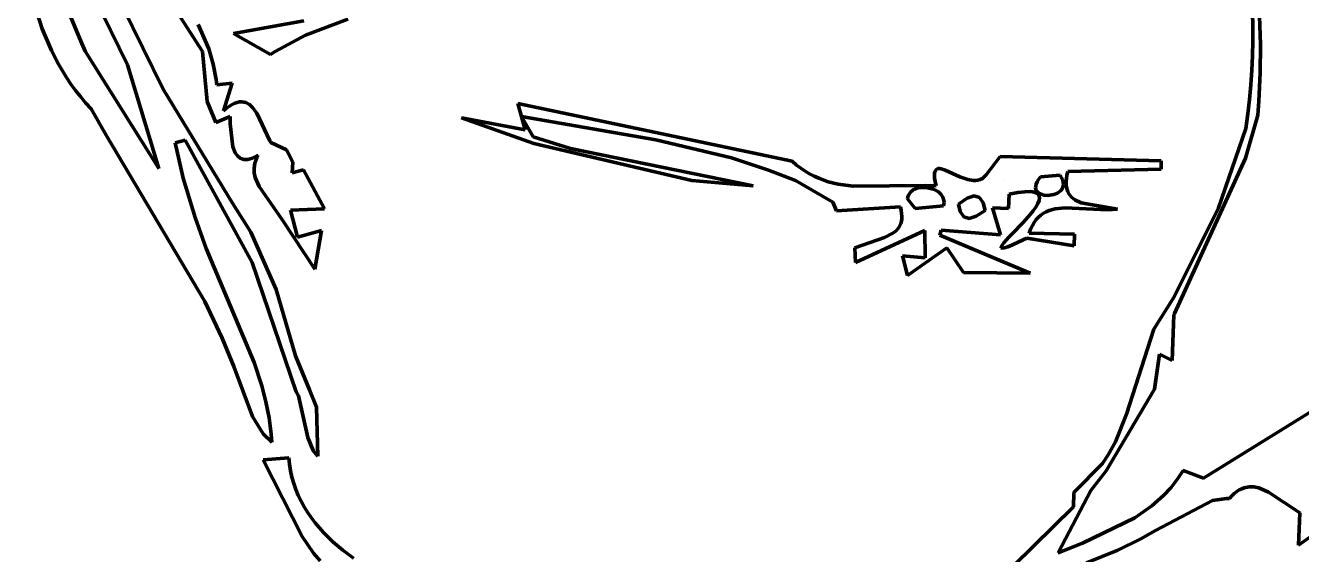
# Model space of a CAD drawing. Header units: millimetres. Extents: x 0 to 11, y 0 to 14.1.
# Drawn here: x 4.462 to 5.872, y 8.652 to 9.237 of the extents above; entities that cross this region are included whole.
import ezdxf

# ---------------------------------------------------------------- set-up
doc = ezdxf.new("R2010")
doc.units = ezdxf.units.MM
doc.layers.add('color#010101ff', color=7, linetype='CONTINUOUS', lineweight=100)
doc.layers.add('color#fefefeff', color=7, linetype='CONTINUOUS', lineweight=100)

msp = doc.modelspace()

# ---------------------------------------------------------------- linework, layer by layer
at = {"layer": 'color#010101ff'}
for p, q in [((4.4804, 9.233), (4.4618, 9.291)), ((4.5745, 9.1932), (4.5374, 9.2693)), ((4.6576, 9.208), (4.6138, 9.276)), ((4.5091, 9.2528), (4.5228, 9.2194)), ((4.5691, 9.2577), (4.614, 9.1663)), ((5.8181, 9.2354), (5.8178, 9.2514)), ((4.6528, 9.2378), (4.6644, 9.2108)), ((4.6918, 9.2278), (4.7695, 9.2419)), ((4.8181, 9.2436), (4.7712, 9.2259)), ((5.8257, 9.2469), (5.8266, 9.2157)), ((4.4905, 9.2092), (4.4804, 9.233)), ((4.7325, 9.2047), (4.6918, 9.2278)), ((4.7712, 9.2259), (4.7378, 9.2081)), ((5.8181, 9.2193), (5.8181, 9.2354)), ((4.4983, 9.1939), (4.4905, 9.2092)), ((4.5228, 9.2194), (4.5278, 9.2084)), ((4.5278, 9.2084), (4.6093, 9.0785)), ((4.6644, 9.2108), (4.6693, 9.194)), ((5.8177, 9.2032), (5.8181, 9.2193)), ((5.8266, 9.2157), (5.8264, 9.1844)), ((4.6627, 9.1528), (4.6576, 9.208)), ((4.7378, 9.2081), (4.7325, 9.2047)), ((5.817, 9.1871), (5.8177, 9.2032)), ((4.5071, 9.1791), (4.4983, 9.1939)), ((4.6093, 9.0785), (4.5745, 9.1932)), ((4.6693, 9.194), (4.6725, 9.1768)), ((5.8159, 9.171), (5.817, 9.1871)), ((5.8264, 9.1844), (5.8249, 9.1531)), ((4.5119, 9.1719), (4.5071, 9.1791)), ((4.5171, 9.1648), (4.5119, 9.1719)), ((4.614, 9.1663), (4.6905, 9.0404)), ((4.6725, 9.1768), (4.6731, 9.1709)), ((4.6731, 9.1709), (4.6902, 9.1728)), ((4.6902, 9.1728), (4.6806, 9.1424)), ((5.8145, 9.155), (5.8159, 9.171)), ((4.5225, 9.158), (4.5171, 9.1648)), ((4.5283, 9.1513), (4.5225, 9.158)), ((4.672, 9.1296), (4.6627, 9.1528)), ((4.6959, 9.1516), (4.6984, 9.1521)), ((4.6984, 9.1521), (4.7009, 9.1522)), ((4.7009, 9.1522), (4.7032, 9.1519)), ((5.8127, 9.1389), (5.8145, 9.155)), ((5.8249, 9.1531), (5.8237, 9.1375)), ((4.5344, 9.1447), (4.5283, 9.1513)), ((4.551, 9.1154), (4.5344, 9.1447)), ((4.6806, 9.1424), (4.684, 9.1452)), ((4.684, 9.1452), (4.6872, 9.1475)), ((4.6872, 9.1475), (4.6903, 9.1493)), ((4.6903, 9.1493), (4.6931, 9.1507)), ((4.6931, 9.1507), (4.6959, 9.1516)), ((4.7032, 9.1519), (4.7053, 9.1514)), ((4.7053, 9.1514), (4.7093, 9.1492)), ((4.7093, 9.1492), (4.7128, 9.1461)), ((4.7128, 9.1461), (4.7175, 9.1398)), ((4.7175, 9.1398), (4.7318, 9.1093)), ((5.0059, 9.1503), (5.3092, 9.0865)), ((5.0141, 9.1213), (5.0059, 9.1503)), ((5.8105, 9.1228), (5.8127, 9.1389)), ((4.688, 9.136), (4.672, 9.1296)), ((4.688, 9.1343), (4.688, 9.136)), ((4.6881, 9.128), (4.688, 9.1343)), ((4.6911, 9.1025), (4.6881, 9.128)), ((5.0236, 9.1061), (4.9438, 9.1347)), ((4.9438, 9.1347), (5.0141, 9.1213)), ((5.1583, 9.1104), (5.0099, 9.1362)), ((5.0099, 9.1362), (5.023, 9.1135)), ((5.8237, 9.1375), (5.8103, 9.0901)), ((4.6599, 8.9315), (4.551, 9.1154)), ((4.6382, 9.1099), (4.6273, 9.107)), ((4.7123, 8.9746), (4.6382, 9.1099)), ((5.023, 9.1135), (5.064, 9.1005)), ((5.2419, 9.0902), (5.1583, 9.1104)), ((5.7802, 9.035), (5.8105, 9.1228)), ((4.6273, 9.107), (4.6362, 9.0678)), ((4.6937, 9.0959), (4.6911, 9.1025)), ((4.6962, 9.0924), (4.6937, 9.0959)), ((4.7318, 9.1093), (4.733, 9.1072)), ((4.733, 9.1072), (4.7502, 9.0993)), ((4.7502, 9.0993), (4.7573, 9.0855)), ((5.1981, 9.0652), (5.0236, 9.1061)), ((5.064, 9.1005), (5.2662, 9.0594)), ((4.6992, 9.0899), (4.6962, 9.0924)), ((4.701, 9.0891), (4.6992, 9.0899)), ((4.703, 9.0885), (4.701, 9.0891)), ((4.7051, 9.0884), (4.703, 9.0885)), ((4.7075, 9.0885), (4.7051, 9.0884)), ((4.71, 9.0891), (4.7075, 9.0885)), ((4.7128, 9.0901), (4.71, 9.0891)), ((4.7158, 9.0915), (4.7128, 9.0901)), ((4.7145, 9.0791), (4.7154, 9.0846)), ((4.7154, 9.0846), (4.7163, 9.0875)), ((4.7191, 9.0933), (4.7158, 9.0915)), ((4.7163, 9.0875), (4.7175, 9.0904)), ((4.7175, 9.0904), (4.7191, 9.0933)), ((4.7573, 9.0855), (4.7565, 9.0738)), ((5.2828, 9.0769), (5.2419, 9.0902)), ((5.3092, 9.0865), (5.3139, 9.0824)), ((5.3139, 9.0824), (5.3186, 9.0788)), ((5.5234, 9.0717), (5.539, 9.0917)), ((5.539, 9.0917), (5.7169, 9.0872)), ((5.7169, 9.0872), (5.7171, 9.078)), ((5.8103, 9.0901), (5.7318, 8.9184)), ((4.6362, 9.0678), (4.6494, 9.0244)), ((4.7146, 9.0737), (4.7145, 9.0791)), ((4.7157, 9.0686), (4.7146, 9.0737)), ((4.7199, 9.0586), (4.7157, 9.0686)), ((4.7565, 9.0738), (4.769, 9.0772)), ((4.769, 9.0772), (4.7921, 9.0339)), ((5.3129, 9.0652), (5.2828, 9.0769)), ((5.3186, 9.0788), (5.3235, 9.0755)), ((5.3235, 9.0755), (5.3284, 9.0725)), ((5.3284, 9.0725), (5.3335, 9.0699)), ((5.3335, 9.0699), (5.3386, 9.0677)), ((5.3386, 9.0677), (5.3491, 9.064)), ((5.4663, 9.0711), (5.4664, 9.0736)), ((5.4665, 9.0679), (5.4663, 9.0711)), ((5.4664, 9.0736), (5.467, 9.0756)), ((5.4671, 9.0641), (5.4665, 9.0679)), ((5.467, 9.0756), (5.4678, 9.077)), ((5.4678, 9.077), (5.4689, 9.0779)), ((5.4689, 9.0779), (5.4703, 9.0784)), ((5.4703, 9.0784), (5.472, 9.0784)), ((5.472, 9.0784), (5.4739, 9.0782)), ((5.4739, 9.0782), (5.4782, 9.0768)), ((5.4782, 9.0768), (5.4945, 9.0694)), ((5.4945, 9.0694), (5.5034, 9.0663)), ((5.5169, 9.0663), (5.5193, 9.0676)), ((5.5193, 9.0676), (5.5215, 9.0693)), ((5.5215, 9.0693), (5.5234, 9.0717)), ((5.5835, 9.0692), (5.5814, 9.0663)), ((5.6052, 9.0712), (5.5835, 9.0692)), ((5.6069, 9.0683), (5.6052, 9.0712)), ((5.6081, 9.0657), (5.6069, 9.0683)), ((5.6122, 9.0675), (5.612, 9.064)), ((5.6128, 9.0713), (5.6122, 9.0675)), ((5.6137, 9.0754), (5.6128, 9.0713)), ((5.7171, 9.078), (5.6137, 9.0754)), ((4.746, 9.0213), (4.7199, 9.0586)), ((5.2662, 9.0594), (5.1981, 9.0652)), ((5.3539, 9.0412), (5.3129, 9.0652)), ((5.3491, 9.064), (5.3599, 9.0614)), ((5.3599, 9.0614), (5.3765, 9.0591)), ((5.3765, 9.0591), (5.4568, 9.0598)), ((5.4429, 9.0548), (5.44, 9.0523)), ((5.4484, 9.0571), (5.4429, 9.0548)), ((5.4568, 9.0577), (5.4484, 9.0571)), ((5.4568, 9.0598), (5.4681, 9.0595)), ((5.4653, 9.0558), (5.4568, 9.0577)), ((5.4707, 9.0528), (5.4653, 9.0558)), ((5.4681, 9.0595), (5.4671, 9.0641)), ((5.5034, 9.0663), (5.5091, 9.0652)), ((5.5091, 9.0652), (5.5118, 9.0652)), ((5.5118, 9.0652), (5.5144, 9.0655)), ((5.5144, 9.0655), (5.5169, 9.0663)), ((5.5436, 9.0657), (5.5436, 9.0657)), ((5.5783, 9.0591), (5.5782, 9.0571)), ((5.5782, 9.0571), (5.5786, 9.0553)), ((5.5788, 9.0613), (5.5783, 9.0591)), ((5.5786, 9.0553), (5.5794, 9.0538)), ((5.5798, 9.0637), (5.5788, 9.0613)), ((5.5794, 9.0538), (5.5805, 9.0524)), ((5.5814, 9.0663), (5.5798, 9.0637)), ((5.6024, 9.0513), (5.6057, 9.0538)), ((5.6057, 9.0538), (5.607, 9.0553)), ((5.607, 9.0553), (5.608, 9.057)), ((5.608, 9.057), (5.6087, 9.0589)), ((5.6087, 9.0632), (5.6081, 9.0657)), ((5.6089, 9.0609), (5.6087, 9.0632)), ((5.6087, 9.0589), (5.6089, 9.0609)), ((5.612, 9.064), (5.612, 9.0608)), ((5.612, 9.0608), (5.6124, 9.0578)), ((5.6124, 9.0578), (5.613, 9.0552)), ((5.613, 9.0552), (5.6139, 9.0527)), ((4.6905, 9.0404), (4.7108, 9.0083)), ((5.3583, 9.0317), (5.3539, 9.0412)), ((5.4371, 9.0471), (5.4366, 9.045)), ((5.4366, 9.045), (5.4449, 9.0344)), ((5.4378, 9.0491), (5.4371, 9.0471)), ((5.44, 9.0523), (5.4378, 9.0491)), ((5.4736, 9.0502), (5.4707, 9.0528)), ((5.4757, 9.047), (5.4736, 9.0502)), ((5.4769, 9.0433), (5.4757, 9.047)), ((5.4763, 9.0371), (5.4768, 9.0393)), ((5.4768, 9.0393), (5.477, 9.0414)), ((5.477, 9.0414), (5.4769, 9.0433)), ((5.5026, 9.0458), (5.493, 9.0391)), ((5.5104, 9.0482), (5.5026, 9.0458)), ((5.5163, 9.0465), (5.5104, 9.0482)), ((5.5204, 9.0405), (5.5163, 9.0465)), ((5.5223, 9.0323), (5.5204, 9.0405)), ((5.5488, 9.0501), (5.5481, 9.0342)), ((5.5585, 9.052), (5.5488, 9.0501)), ((5.5664, 9.0529), (5.5585, 9.052)), ((5.5726, 9.053), (5.5664, 9.0529)), ((5.5771, 9.0523), (5.5726, 9.053)), ((5.5802, 9.0509), (5.5771, 9.0523)), ((5.5783, 9.0359), (5.5805, 9.0397)), ((5.5819, 9.0489), (5.5802, 9.0509)), ((5.5805, 9.0524), (5.5818, 9.0513)), ((5.5805, 9.0397), (5.582, 9.0432)), ((5.5818, 9.0513), (5.5835, 9.0504)), ((5.5825, 9.0463), (5.5819, 9.0489)), ((5.582, 9.0432), (5.5825, 9.0463)), ((5.5835, 9.0504), (5.5873, 9.0492)), ((5.5873, 9.0492), (5.5916, 9.0488)), ((5.5916, 9.0488), (5.5983, 9.0497)), ((5.5983, 9.0497), (5.6024, 9.0513)), ((5.6139, 9.0527), (5.615, 9.0506)), ((5.615, 9.0506), (5.6179, 9.0469)), ((5.6179, 9.0469), (5.6216, 9.0439)), ((5.6216, 9.0439), (5.6285, 9.0407)), ((5.6285, 9.0407), (5.6686, 9.0335)), ((4.7921, 9.0339), (4.7547, 9.0324)), ((4.7547, 9.0324), (4.7626, 9.0027)), ((5.4287, 9.0361), (5.3583, 9.0317)), ((5.4296, 9.0324), (5.4287, 9.0361)), ((5.4301, 9.0289), (5.4296, 9.0324)), ((5.4303, 9.0258), (5.4301, 9.0289)), ((5.4302, 9.0229), (5.4303, 9.0258)), ((5.4449, 9.0344), (5.4763, 9.0371)), ((5.493, 9.0391), (5.4949, 9.031)), ((5.4949, 9.031), (5.4989, 9.025)), ((5.5048, 9.0233), (5.5126, 9.0257)), ((5.5126, 9.0257), (5.5223, 9.0323)), ((5.5481, 9.0342), (5.5306, 9.0352)), ((5.5306, 9.0352), (5.5393, 9.0053)), ((5.5643, 9.0189), (5.5721, 9.0276)), ((5.5721, 9.0276), (5.5755, 9.0319)), ((5.5755, 9.0319), (5.5783, 9.0359)), ((5.5841, 9.0271), (5.5814, 9.0248)), ((5.5869, 9.0291), (5.5841, 9.0271)), ((5.5899, 9.0307), (5.5869, 9.0291)), ((5.5931, 9.0321), (5.5899, 9.0307)), ((5.5998, 9.034), (5.5931, 9.0321)), ((5.6108, 9.0352), (5.5998, 9.034)), ((5.6578, 9.0327), (5.6108, 9.0352)), ((5.6686, 9.0335), (5.6578, 9.0327)), ((5.7312, 8.9368), (5.7802, 9.035)), ((4.6494, 9.0244), (4.6614, 8.9902)), ((4.7816, 8.9674), (4.746, 9.0213)), ((5.424, 9.0098), (5.427, 9.0134)), ((5.427, 9.0134), (5.4291, 9.0177)), ((5.4291, 9.0177), (5.4298, 9.0202)), ((5.4298, 9.0202), (5.4302, 9.0229)), ((5.4989, 9.025), (5.5048, 9.0233)), ((5.5523, 9.0064), (5.5643, 9.0189)), ((5.5727, 9.0116), (5.5712, 9.0072)), ((5.5746, 9.0155), (5.5727, 9.0116)), ((5.5766, 9.019), (5.5746, 9.0155)), ((5.5789, 9.0221), (5.5766, 9.019)), ((5.5814, 9.0248), (5.5789, 9.0221)), ((4.7108, 9.0083), (4.7389, 8.9446)), ((4.7626, 9.0027), (4.7891, 9.0099)), ((4.7891, 9.0099), (4.7816, 8.9674)), ((5.3784, 8.9908), (5.4111, 9.0023)), ((5.4558, 9.0099), (5.3791, 8.9745)), ((5.4111, 9.0023), (5.4203, 9.0069)), ((5.4203, 9.0069), (5.424, 9.0098)), ((5.4562, 8.9798), (5.4558, 9.0099)), ((5.4739, 9.0104), (5.4724, 9.0048)), ((5.4724, 9.0048), (5.5353, 8.9783)), ((5.5393, 9.0053), (5.4739, 9.0104)), ((5.543, 8.9964), (5.5455, 8.9993)), ((5.5455, 8.9993), (5.5487, 9.0027)), ((5.5487, 9.0027), (5.5523, 9.0064)), ((5.5596, 8.9973), (5.5526, 8.9941)), ((5.5683, 9.0016), (5.5596, 8.9973)), ((5.6207, 8.9931), (5.5683, 9.0016)), ((5.5712, 9.0072), (5.621, 9.006)), ((5.621, 9.006), (5.6207, 8.9931)), ((4.6614, 8.9902), (4.7146, 8.8639)), ((5.3791, 8.9745), (5.3784, 8.9908)), ((5.4801, 8.9908), (5.4365, 8.9603)), ((5.4983, 8.9634), (5.4801, 8.9908)), ((5.5401, 8.9921), (5.5411, 8.9939)), ((5.5401, 8.9909), (5.5401, 8.9921)), ((5.5412, 8.9904), (5.5401, 8.9909)), ((5.5411, 8.9939), (5.543, 8.9964)), ((5.5436, 8.9907), (5.5412, 8.9904)), ((5.5473, 8.9919), (5.5436, 8.9907)), ((5.5526, 8.9941), (5.5473, 8.9919)), ((4.7609, 8.8317), (4.7123, 8.9746)), ((5.4365, 8.9603), (5.431, 8.9819)), ((5.431, 8.9819), (5.4562, 8.9798)), ((5.5353, 8.9783), (5.572, 8.9628)), ((5.572, 8.9628), (5.4983, 8.9634)), ((4.7389, 8.9446), (4.7601, 8.8715)), ((4.6792, 8.891), (4.6599, 8.9315)), ((5.709, 8.9009), (5.7312, 8.9368)), ((5.7308, 8.9167), (5.7291, 8.8663)), ((5.7318, 8.9184), (5.7308, 8.9167)), ((5.6786, 8.807), (5.709, 8.9009)), ((4.6919, 8.8596), (4.6792, 8.891)), ((4.7601, 8.8715), (4.7758, 8.8339)), ((5.7151, 8.8731), (5.7094, 8.8347)), ((5.7291, 8.8663), (5.7151, 8.8731)), ((4.7127, 8.8043), (4.6919, 8.8596)), ((4.7146, 8.8639), (4.723, 8.8382)), ((4.723, 8.8382), (4.7276, 8.8207)), ((4.7637, 8.8271), (4.7609, 8.8317)), ((4.7758, 8.8339), (4.7834, 8.8148)), ((5.7094, 8.8347), (5.6563, 8.7443)), ((4.7276, 8.8207), (4.7311, 8.803)), ((4.774, 8.781), (4.7637, 8.8271)), ((4.7834, 8.8148), (4.7848, 8.7604)), ((5.7636, 8.7361), (5.8952, 8.8176)), ((4.7246, 8.7851), (4.7127, 8.8043)), ((4.7311, 8.803), (4.7324, 8.794)), ((5.6664, 8.7765), (5.6786, 8.807)), ((4.7324, 8.794), (4.7334, 8.785)), ((4.7341, 8.7759), (4.7246, 8.7851)), ((4.7334, 8.785), (4.7341, 8.7759)), ((4.7799, 8.7667), (4.774, 8.781)), ((5.6584, 8.7619), (5.6664, 8.7765)), ((4.7245, 8.7566), (4.7527, 8.7588)), ((4.7527, 8.7588), (4.7535, 8.7515)), ((4.7848, 8.7604), (4.7799, 8.7667)), ((5.6522, 8.7524), (5.6584, 8.7619)), ((4.7676, 8.6715), (4.7245, 8.7566)), ((4.7535, 8.7515), (4.7547, 8.7443)), ((4.7547, 8.7443), (4.7563, 8.7372)), ((5.6205, 8.7205), (5.6522, 8.7524)), ((5.6563, 8.7443), (5.6392, 8.7227)), ((5.7347, 8.7347), (5.7412, 8.7448)), ((5.7412, 8.7448), (5.7636, 8.7361)), ((4.7563, 8.7372), (4.7582, 8.7304)), ((4.7582, 8.7304), (4.7606, 8.7236)), ((5.7275, 8.7255), (5.7347, 8.7347)), ((4.7606, 8.7236), (4.7633, 8.7171)), ((4.7633, 8.7171), (4.7664, 8.7107)), ((5.6199, 8.7044), (5.6205, 8.7205)), ((5.6392, 8.7227), (5.6313, 8.7077)), ((5.7067, 8.7055), (5.7196, 8.717)), ((5.7196, 8.717), (5.7275, 8.7255)), ((5.7951, 8.7168), (5.7923, 8.7138)), ((5.7978, 8.7193), (5.7951, 8.7168)), ((5.8005, 8.7214), (5.7978, 8.7193)), ((5.8033, 8.7232), (5.8005, 8.7214)), ((5.806, 8.7245), (5.8033, 8.7232)), ((5.8087, 8.7256), (5.806, 8.7245)), ((5.8141, 8.7266), (5.8087, 8.7256)), ((5.8195, 8.7265), (5.8141, 8.7266)), ((5.8248, 8.7254), (5.8195, 8.7265)), ((5.8355, 8.7208), (5.8248, 8.7254)), ((5.8701, 8.698), (5.8355, 8.7208)), ((4.7664, 8.7107), (4.7698, 8.7045)), ((4.7698, 8.7045), (4.7735, 8.6984)), ((5.5538, 8.6392), (5.6199, 8.7044)), ((5.6313, 8.7077), (5.603, 8.6536)), ((5.6878, 8.6923), (5.7067, 8.7055)), ((5.7737, 8.7116), (5.7107, 8.6784)), ((5.7891, 8.7138), (5.7737, 8.7116)), ((5.7923, 8.7138), (5.7891, 8.7138)), ((5.9316, 8.7069), (5.8686, 8.6621)), ((4.7735, 8.6984), (4.7775, 8.6926)), ((4.7775, 8.6926), (4.7818, 8.6869)), ((4.7818, 8.6869), (4.7912, 8.676)), ((5.63, 8.6642), (5.6878, 8.6923)), ((5.8686, 8.6621), (5.8701, 8.698)), ((4.7912, 8.676), (4.8015, 8.6659)), ((5.7107, 8.6784), (5.6943, 8.6691)), ((4.7802, 8.6532), (4.7676, 8.6715)), ((4.8015, 8.6659), (4.8126, 8.6565)), ((5.603, 8.6536), (5.63, 8.6642)), ((5.6943, 8.6691), (5.6691, 8.6567)), ((4.7874, 8.6448), (4.7802, 8.6532)), ((4.8126, 8.6565), (4.8244, 8.6479)), ((5.6691, 8.6567), (5.6345, 8.6426))]:
    msp.add_line(p, q, dxfattribs=at)
at = {"layer": 'color#fefefeff'}
for p, q in [((4.4618, 9.291), (4.4804, 9.233)), ((4.5374, 9.2693), (4.5745, 9.1932)), ((4.6138, 9.276), (4.6576, 9.208)), ((4.5228, 9.2194), (4.5091, 9.2528)), ((4.614, 9.1663), (4.5691, 9.2577)), ((5.8178, 9.2514), (5.8181, 9.2354)), ((4.6644, 9.2108), (4.6528, 9.2378)), ((4.7695, 9.2419), (4.6918, 9.2278)), ((4.7712, 9.2259), (4.8181, 9.2436)), ((5.8266, 9.2157), (5.8257, 9.2469)), ((4.4804, 9.233), (4.4905, 9.2092)), ((4.6918, 9.2278), (4.7325, 9.2047)), ((4.7378, 9.2081), (4.7712, 9.2259)), ((5.8181, 9.2354), (5.8181, 9.2193)), ((4.4905, 9.2092), (4.4983, 9.1939)), ((4.5278, 9.2084), (4.5228, 9.2194)), ((4.6093, 9.0785), (4.5278, 9.2084)), ((4.6693, 9.194), (4.6644, 9.2108)), ((5.8181, 9.2193), (5.8177, 9.2032)), ((5.8264, 9.1844), (5.8266, 9.2157)), ((4.6576, 9.208), (4.6627, 9.1528)), ((4.7325, 9.2047), (4.7378, 9.2081)), ((5.8177, 9.2032), (5.817, 9.1871)), ((4.4983, 9.1939), (4.5071, 9.1791)), ((4.5745, 9.1932), (4.6093, 9.0785)), ((4.6725, 9.1768), (4.6693, 9.194)), ((5.817, 9.1871), (5.8159, 9.171)), ((5.8249, 9.1531), (5.8264, 9.1844)), ((4.5071, 9.1791), (4.5119, 9.1719)), ((4.5119, 9.1719), (4.5171, 9.1648)), ((4.6905, 9.0404), (4.614, 9.1663)), ((4.6731, 9.1709), (4.6725, 9.1768)), ((4.6902, 9.1728), (4.6731, 9.1709)), ((4.6806, 9.1424), (4.6902, 9.1728)), ((5.8159, 9.171), (5.8145, 9.155)), ((4.5171, 9.1648), (4.5225, 9.158)), ((4.5225, 9.158), (4.5283, 9.1513)), ((4.6627, 9.1528), (4.672, 9.1296)), ((4.6984, 9.1521), (4.6959, 9.1516)), ((4.7009, 9.1522), (4.6984, 9.1521)), ((4.7032, 9.1519), (4.7009, 9.1522)), ((5.8145, 9.155), (5.8127, 9.1389)), ((5.8237, 9.1375), (5.8249, 9.1531)), ((4.5283, 9.1513), (4.5344, 9.1447)), ((4.5344, 9.1447), (4.551, 9.1154)), ((4.684, 9.1452), (4.6806, 9.1424)), ((4.6872, 9.1475), (4.684, 9.1452)), ((4.6903, 9.1493), (4.6872, 9.1475)), ((4.6931, 9.1507), (4.6903, 9.1493)), ((4.6959, 9.1516), (4.6931, 9.1507)), ((4.7053, 9.1514), (4.7032, 9.1519)), ((4.7093, 9.1492), (4.7053, 9.1514)), ((4.7128, 9.1461), (4.7093, 9.1492)), ((4.7175, 9.1398), (4.7128, 9.1461)), ((4.7318, 9.1093), (4.7175, 9.1398)), ((5.0059, 9.1503), (5.0141, 9.1213)), ((5.3092, 9.0865), (5.0059, 9.1503)), ((5.8127, 9.1389), (5.8105, 9.1228)), ((4.672, 9.1296), (4.688, 9.136)), ((4.688, 9.136), (4.688, 9.1343)), ((4.688, 9.1343), (4.6881, 9.128)), ((4.6881, 9.128), (4.6911, 9.1025)), ((5.0141, 9.1213), (4.9438, 9.1347)), ((4.9438, 9.1347), (5.0236, 9.1061)), ((5.023, 9.1135), (5.0099, 9.1362)), ((5.0099, 9.1362), (5.1583, 9.1104)), ((5.8103, 9.0901), (5.8237, 9.1375)), ((4.551, 9.1154), (4.6599, 8.9315)), ((4.6273, 9.107), (4.6382, 9.1099)), ((4.6382, 9.1099), (4.7123, 8.9746)), ((5.064, 9.1005), (5.023, 9.1135)), ((5.1583, 9.1104), (5.2419, 9.0902)), ((5.8105, 9.1228), (5.7802, 9.035)), ((4.6362, 9.0678), (4.6273, 9.107)), ((4.6911, 9.1025), (4.6937, 9.0959)), ((4.6937, 9.0959), (4.6962, 9.0924)), ((4.733, 9.1072), (4.7318, 9.1093)), ((4.7502, 9.0993), (4.733, 9.1072)), ((4.7573, 9.0855), (4.7502, 9.0993)), ((5.0236, 9.1061), (5.1981, 9.0652)), ((5.2662, 9.0594), (5.064, 9.1005)), ((4.6962, 9.0924), (4.6992, 9.0899)), ((4.6992, 9.0899), (4.701, 9.0891)), ((4.701, 9.0891), (4.703, 9.0885)), ((4.703, 9.0885), (4.7051, 9.0884)), ((4.7051, 9.0884), (4.7075, 9.0885)), ((4.7075, 9.0885), (4.71, 9.0891)), ((4.71, 9.0891), (4.7128, 9.0901)), ((4.7128, 9.0901), (4.7158, 9.0915)), ((4.7154, 9.0846), (4.7145, 9.0791)), ((4.7163, 9.0875), (4.7154, 9.0846)), ((4.7158, 9.0915), (4.7191, 9.0933)), ((4.7175, 9.0904), (4.7163, 9.0875)), ((4.7191, 9.0933), (4.7175, 9.0904)), ((4.7565, 9.0738), (4.7573, 9.0855)), ((5.2419, 9.0902), (5.2828, 9.0769)), ((5.3139, 9.0824), (5.3092, 9.0865)), ((5.3186, 9.0788), (5.3139, 9.0824)), ((5.539, 9.0917), (5.5234, 9.0717)), ((5.7169, 9.0872), (5.539, 9.0917)), ((5.7171, 9.078), (5.7169, 9.0872)), ((5.7318, 8.9184), (5.8103, 9.0901)), ((4.6494, 9.0244), (4.6362, 9.0678)), ((4.7145, 9.0791), (4.7146, 9.0737)), ((4.7146, 9.0737), (4.7157, 9.0686)), ((4.7157, 9.0686), (4.7199, 9.0586)), ((4.769, 9.0772), (4.7565, 9.0738)), ((4.7921, 9.0339), (4.769, 9.0772)), ((5.2828, 9.0769), (5.3129, 9.0652)), ((5.3235, 9.0755), (5.3186, 9.0788)), ((5.3284, 9.0725), (5.3235, 9.0755)), ((5.3335, 9.0699), (5.3284, 9.0725)), ((5.3386, 9.0677), (5.3335, 9.0699)), ((5.3491, 9.064), (5.3386, 9.0677)), ((5.4664, 9.0736), (5.4663, 9.0711)), ((5.4663, 9.0711), (5.4665, 9.0679)), ((5.467, 9.0756), (5.4664, 9.0736)), ((5.4665, 9.0679), (5.4671, 9.0641)), ((5.4678, 9.077), (5.467, 9.0756)), ((5.4689, 9.0779), (5.4678, 9.077)), ((5.4703, 9.0784), (5.4689, 9.0779)), ((5.472, 9.0784), (5.4703, 9.0784)), ((5.4739, 9.0782), (5.472, 9.0784)), ((5.4782, 9.0768), (5.4739, 9.0782)), ((5.4945, 9.0694), (5.4782, 9.0768)), ((5.5034, 9.0663), (5.4945, 9.0694)), ((5.5193, 9.0676), (5.5169, 9.0663)), ((5.5215, 9.0693), (5.5193, 9.0676)), ((5.5234, 9.0717), (5.5215, 9.0693)), ((5.5814, 9.0663), (5.5835, 9.0692)), ((5.5835, 9.0692), (5.6052, 9.0712)), ((5.6052, 9.0712), (5.6069, 9.0683)), ((5.6069, 9.0683), (5.6081, 9.0657)), ((5.612, 9.064), (5.6122, 9.0675)), ((5.6122, 9.0675), (5.6128, 9.0713)), ((5.6128, 9.0713), (5.6137, 9.0754)), ((5.6137, 9.0754), (5.7171, 9.078)), ((4.7199, 9.0586), (4.746, 9.0213)), ((5.1981, 9.0652), (5.2662, 9.0594)), ((5.3129, 9.0652), (5.3539, 9.0412)), ((5.3599, 9.0614), (5.3491, 9.064)), ((5.3765, 9.0591), (5.3599, 9.0614)), ((5.4568, 9.0598), (5.3765, 9.0591)), ((5.44, 9.0523), (5.4429, 9.0548)), ((5.4429, 9.0548), (5.4484, 9.0571)), ((5.4484, 9.0571), (5.4568, 9.0577)), ((5.4681, 9.0595), (5.4568, 9.0598)), ((5.4568, 9.0577), (5.4653, 9.0558)), ((5.4653, 9.0558), (5.4707, 9.0528)), ((5.4671, 9.0641), (5.4681, 9.0595)), ((5.5091, 9.0652), (5.5034, 9.0663)), ((5.5118, 9.0652), (5.5091, 9.0652)), ((5.5144, 9.0655), (5.5118, 9.0652)), ((5.5169, 9.0663), (5.5144, 9.0655)), ((5.5436, 9.0657), (5.5436, 9.0657)), ((5.5782, 9.0571), (5.5783, 9.0591)), ((5.5786, 9.0553), (5.5782, 9.0571)), ((5.5783, 9.0591), (5.5788, 9.0613)), ((5.5794, 9.0538), (5.5786, 9.0553)), ((5.5788, 9.0613), (5.5798, 9.0637)), ((5.5805, 9.0524), (5.5794, 9.0538)), ((5.5798, 9.0637), (5.5814, 9.0663)), ((5.6057, 9.0538), (5.6024, 9.0513)), ((5.607, 9.0553), (5.6057, 9.0538)), ((5.608, 9.057), (5.607, 9.0553)), ((5.6087, 9.0589), (5.608, 9.057)), ((5.6081, 9.0657), (5.6087, 9.0632)), ((5.6087, 9.0632), (5.6089, 9.0609)), ((5.6089, 9.0609), (5.6087, 9.0589)), ((5.612, 9.0608), (5.612, 9.064)), ((5.6124, 9.0578), (5.612, 9.0608)), ((5.613, 9.0552), (5.6124, 9.0578)), ((5.6139, 9.0527), (5.613, 9.0552)), ((4.7108, 9.0083), (4.6905, 9.0404)), ((5.3539, 9.0412), (5.3583, 9.0317)), ((5.4366, 9.045), (5.4371, 9.0471)), ((5.4449, 9.0344), (5.4366, 9.045)), ((5.4371, 9.0471), (5.4378, 9.0491)), ((5.4378, 9.0491), (5.44, 9.0523)), ((5.4707, 9.0528), (5.4736, 9.0502)), ((5.4736, 9.0502), (5.4757, 9.047)), ((5.4757, 9.047), (5.4769, 9.0433)), ((5.4768, 9.0393), (5.4763, 9.0371)), ((5.477, 9.0414), (5.4768, 9.0393)), ((5.4769, 9.0433), (5.477, 9.0414)), ((5.493, 9.0391), (5.5026, 9.0458)), ((5.5026, 9.0458), (5.5104, 9.0482)), ((5.5104, 9.0482), (5.5163, 9.0465)), ((5.5163, 9.0465), (5.5204, 9.0405)), ((5.5204, 9.0405), (5.5223, 9.0323)), ((5.5481, 9.0342), (5.5488, 9.0501)), ((5.5488, 9.0501), (5.5585, 9.052)), ((5.5585, 9.052), (5.5664, 9.0529)), ((5.5664, 9.0529), (5.5726, 9.053)), ((5.5726, 9.053), (5.5771, 9.0523)), ((5.5771, 9.0523), (5.5802, 9.0509)), ((5.5805, 9.0397), (5.5783, 9.0359)), ((5.5802, 9.0509), (5.5819, 9.0489)), ((5.5818, 9.0513), (5.5805, 9.0524)), ((5.582, 9.0432), (5.5805, 9.0397)), ((5.5835, 9.0504), (5.5818, 9.0513)), ((5.5819, 9.0489), (5.5825, 9.0463)), ((5.5825, 9.0463), (5.582, 9.0432)), ((5.5873, 9.0492), (5.5835, 9.0504)), ((5.5916, 9.0488), (5.5873, 9.0492)), ((5.5983, 9.0497), (5.5916, 9.0488)), ((5.6024, 9.0513), (5.5983, 9.0497)), ((5.615, 9.0506), (5.6139, 9.0527)), ((5.6179, 9.0469), (5.615, 9.0506)), ((5.6216, 9.0439), (5.6179, 9.0469)), ((5.6285, 9.0407), (5.6216, 9.0439)), ((5.6686, 9.0335), (5.6285, 9.0407)), ((4.7547, 9.0324), (4.7921, 9.0339)), ((4.7626, 9.0027), (4.7547, 9.0324)), ((5.3583, 9.0317), (5.4287, 9.0361)), ((5.4287, 9.0361), (5.4296, 9.0324)), ((5.4296, 9.0324), (5.4301, 9.0289)), ((5.4301, 9.0289), (5.4303, 9.0258)), ((5.4303, 9.0258), (5.4302, 9.0229)), ((5.4763, 9.0371), (5.4449, 9.0344)), ((5.4949, 9.031), (5.493, 9.0391)), ((5.4989, 9.025), (5.4949, 9.031)), ((5.5126, 9.0257), (5.5048, 9.0233)), ((5.5223, 9.0323), (5.5126, 9.0257)), ((5.5393, 9.0053), (5.5306, 9.0352)), ((5.5306, 9.0352), (5.5481, 9.0342)), ((5.5721, 9.0276), (5.5643, 9.0189)), ((5.5755, 9.0319), (5.5721, 9.0276)), ((5.5783, 9.0359), (5.5755, 9.0319)), ((5.5814, 9.0248), (5.5841, 9.0271)), ((5.5841, 9.0271), (5.5869, 9.0291)), ((5.5869, 9.0291), (5.5899, 9.0307)), ((5.5899, 9.0307), (5.5931, 9.0321)), ((5.5931, 9.0321), (5.5998, 9.034)), ((5.5998, 9.034), (5.6108, 9.0352)), ((5.6108, 9.0352), (5.6578, 9.0327)), ((5.6578, 9.0327), (5.6686, 9.0335)), ((5.7802, 9.035), (5.7312, 8.9368)), ((4.6614, 8.9902), (4.6494, 9.0244)), ((4.746, 9.0213), (4.7816, 8.9674)), ((5.427, 9.0134), (5.424, 9.0098)), ((5.4291, 9.0177), (5.427, 9.0134)), ((5.4298, 9.0202), (5.4291, 9.0177)), ((5.4302, 9.0229), (5.4298, 9.0202)), ((5.5048, 9.0233), (5.4989, 9.025)), ((5.5643, 9.0189), (5.5523, 9.0064)), ((5.5712, 9.0072), (5.5727, 9.0116)), ((5.5727, 9.0116), (5.5746, 9.0155)), ((5.5746, 9.0155), (5.5766, 9.019)), ((5.5766, 9.019), (5.5789, 9.0221)), ((5.5789, 9.0221), (5.5814, 9.0248)), ((4.7389, 8.9446), (4.7108, 9.0083)), ((4.7891, 9.0099), (4.7626, 9.0027)), ((4.7816, 8.9674), (4.7891, 9.0099)), ((5.4111, 9.0023), (5.3784, 8.9908)), ((5.3791, 8.9745), (5.4558, 9.0099)), ((5.4203, 9.0069), (5.4111, 9.0023)), ((5.424, 9.0098), (5.4203, 9.0069)), ((5.4558, 9.0099), (5.4562, 8.9798)), ((5.4724, 9.0048), (5.4739, 9.0104)), ((5.5353, 8.9783), (5.4724, 9.0048)), ((5.4739, 9.0104), (5.5393, 9.0053)), ((5.5455, 8.9993), (5.543, 8.9964)), ((5.5487, 9.0027), (5.5455, 8.9993)), ((5.5523, 9.0064), (5.5487, 9.0027)), ((5.5526, 8.9941), (5.5596, 8.9973)), ((5.5596, 8.9973), (5.5683, 9.0016)), ((5.5683, 9.0016), (5.6207, 8.9931)), ((5.621, 9.006), (5.5712, 9.0072)), ((5.6207, 8.9931), (5.621, 9.006)), ((4.7146, 8.8639), (4.6614, 8.9902)), ((5.3784, 8.9908), (5.3791, 8.9745)), ((5.4365, 8.9603), (5.4801, 8.9908)), ((5.4801, 8.9908), (5.4983, 8.9634)), ((5.5411, 8.9939), (5.5401, 8.9921)), ((5.5401, 8.9921), (5.5401, 8.9909)), ((5.5401, 8.9909), (5.5412, 8.9904)), ((5.543, 8.9964), (5.5411, 8.9939)), ((5.5412, 8.9904), (5.5436, 8.9907)), ((5.5436, 8.9907), (5.5473, 8.9919)), ((5.5473, 8.9919), (5.5526, 8.9941)), ((4.7123, 8.9746), (4.7609, 8.8317)), ((5.4562, 8.9798), (5.431, 8.9819)), ((5.431, 8.9819), (5.4365, 8.9603)), ((5.572, 8.9628), (5.5353, 8.9783)), ((5.4983, 8.9634), (5.572, 8.9628)), ((4.7601, 8.8715), (4.7389, 8.9446)), ((4.6599, 8.9315), (4.6792, 8.891)), ((5.7312, 8.9368), (5.709, 8.9009)), ((5.7291, 8.8663), (5.7308, 8.9167)), ((5.7308, 8.9167), (5.7318, 8.9184)), ((5.709, 8.9009), (5.6786, 8.807)), ((4.6792, 8.891), (4.6919, 8.8596)), ((4.7758, 8.8339), (4.7601, 8.8715)), ((5.7094, 8.8347), (5.7151, 8.8731)), ((5.7151, 8.8731), (5.7291, 8.8663)), ((4.6919, 8.8596), (4.7127, 8.8043)), ((4.723, 8.8382), (4.7146, 8.8639)), ((4.7276, 8.8207), (4.723, 8.8382)), ((4.7609, 8.8317), (4.7637, 8.8271)), ((4.7834, 8.8148), (4.7758, 8.8339)), ((5.6563, 8.7443), (5.7094, 8.8347)), ((4.7311, 8.803), (4.7276, 8.8207)), ((4.7637, 8.8271), (4.774, 8.781)), ((4.7848, 8.7604), (4.7834, 8.8148)), ((5.8952, 8.8176), (5.7636, 8.7361)), ((4.7127, 8.8043), (4.7246, 8.7851)), ((4.7324, 8.794), (4.7311, 8.803)), ((5.6786, 8.807), (5.6664, 8.7765)), ((4.7334, 8.785), (4.7324, 8.794)), ((4.7246, 8.7851), (4.7341, 8.7759)), ((4.7341, 8.7759), (4.7334, 8.785)), ((4.774, 8.781), (4.7799, 8.7667)), ((5.6664, 8.7765), (5.6584, 8.7619)), ((4.7527, 8.7588), (4.7245, 8.7566)), ((4.7535, 8.7515), (4.7527, 8.7588)), ((4.7799, 8.7667), (4.7848, 8.7604)), ((5.6584, 8.7619), (5.6522, 8.7524)), ((4.7245, 8.7566), (4.7676, 8.6715)), ((4.7547, 8.7443), (4.7535, 8.7515)), ((4.7563, 8.7372), (4.7547, 8.7443)), ((5.6522, 8.7524), (5.6205, 8.7205)), ((5.6392, 8.7227), (5.6563, 8.7443)), ((5.7412, 8.7448), (5.7347, 8.7347)), ((5.7636, 8.7361), (5.7412, 8.7448)), ((4.7582, 8.7304), (4.7563, 8.7372)), ((4.7606, 8.7236), (4.7582, 8.7304)), ((5.7347, 8.7347), (5.7275, 8.7255)), ((4.7633, 8.7171), (4.7606, 8.7236)), ((4.7664, 8.7107), (4.7633, 8.7171)), ((5.6205, 8.7205), (5.6199, 8.7044)), ((5.6313, 8.7077), (5.6392, 8.7227)), ((5.7196, 8.717), (5.7067, 8.7055)), ((5.7275, 8.7255), (5.7196, 8.717)), ((5.7923, 8.7138), (5.7951, 8.7168)), ((5.7951, 8.7168), (5.7978, 8.7193)), ((5.7978, 8.7193), (5.8005, 8.7214)), ((5.8005, 8.7214), (5.8033, 8.7232)), ((5.8033, 8.7232), (5.806, 8.7245)), ((5.806, 8.7245), (5.8087, 8.7256)), ((5.8087, 8.7256), (5.8141, 8.7266)), ((5.8141, 8.7266), (5.8195, 8.7265)), ((5.8195, 8.7265), (5.8248, 8.7254)), ((5.8248, 8.7254), (5.8355, 8.7208)), ((5.8355, 8.7208), (5.8701, 8.698)), ((4.7698, 8.7045), (4.7664, 8.7107)), ((4.7735, 8.6984), (4.7698, 8.7045)), ((5.6199, 8.7044), (5.5538, 8.6392)), ((5.603, 8.6536), (5.6313, 8.7077)), ((5.7067, 8.7055), (5.6878, 8.6923)), ((5.7107, 8.6784), (5.7737, 8.7116)), ((5.7737, 8.7116), (5.7891, 8.7138)), ((5.7891, 8.7138), (5.7923, 8.7138)), ((5.8686, 8.6621), (5.9316, 8.7069)), ((4.7775, 8.6926), (4.7735, 8.6984)), ((4.7818, 8.6869), (4.7775, 8.6926)), ((4.7912, 8.676), (4.7818, 8.6869)), ((5.6878, 8.6923), (5.63, 8.6642)), ((5.8701, 8.698), (5.8686, 8.6621)), ((4.8015, 8.6659), (4.7912, 8.676)), ((5.6943, 8.6691), (5.7107, 8.6784)), ((4.7676, 8.6715), (4.7802, 8.6532)), ((4.8126, 8.6565), (4.8015, 8.6659)), ((5.63, 8.6642), (5.603, 8.6536)), ((5.6691, 8.6567), (5.6943, 8.6691)), ((4.7802, 8.6532), (4.7874, 8.6448)), ((4.8244, 8.6479), (4.8126, 8.6565)), ((5.6345, 8.6426), (5.6691, 8.6567))]:
    msp.add_line(p, q, dxfattribs=at)

doc.saveas('drawing.dxf')
